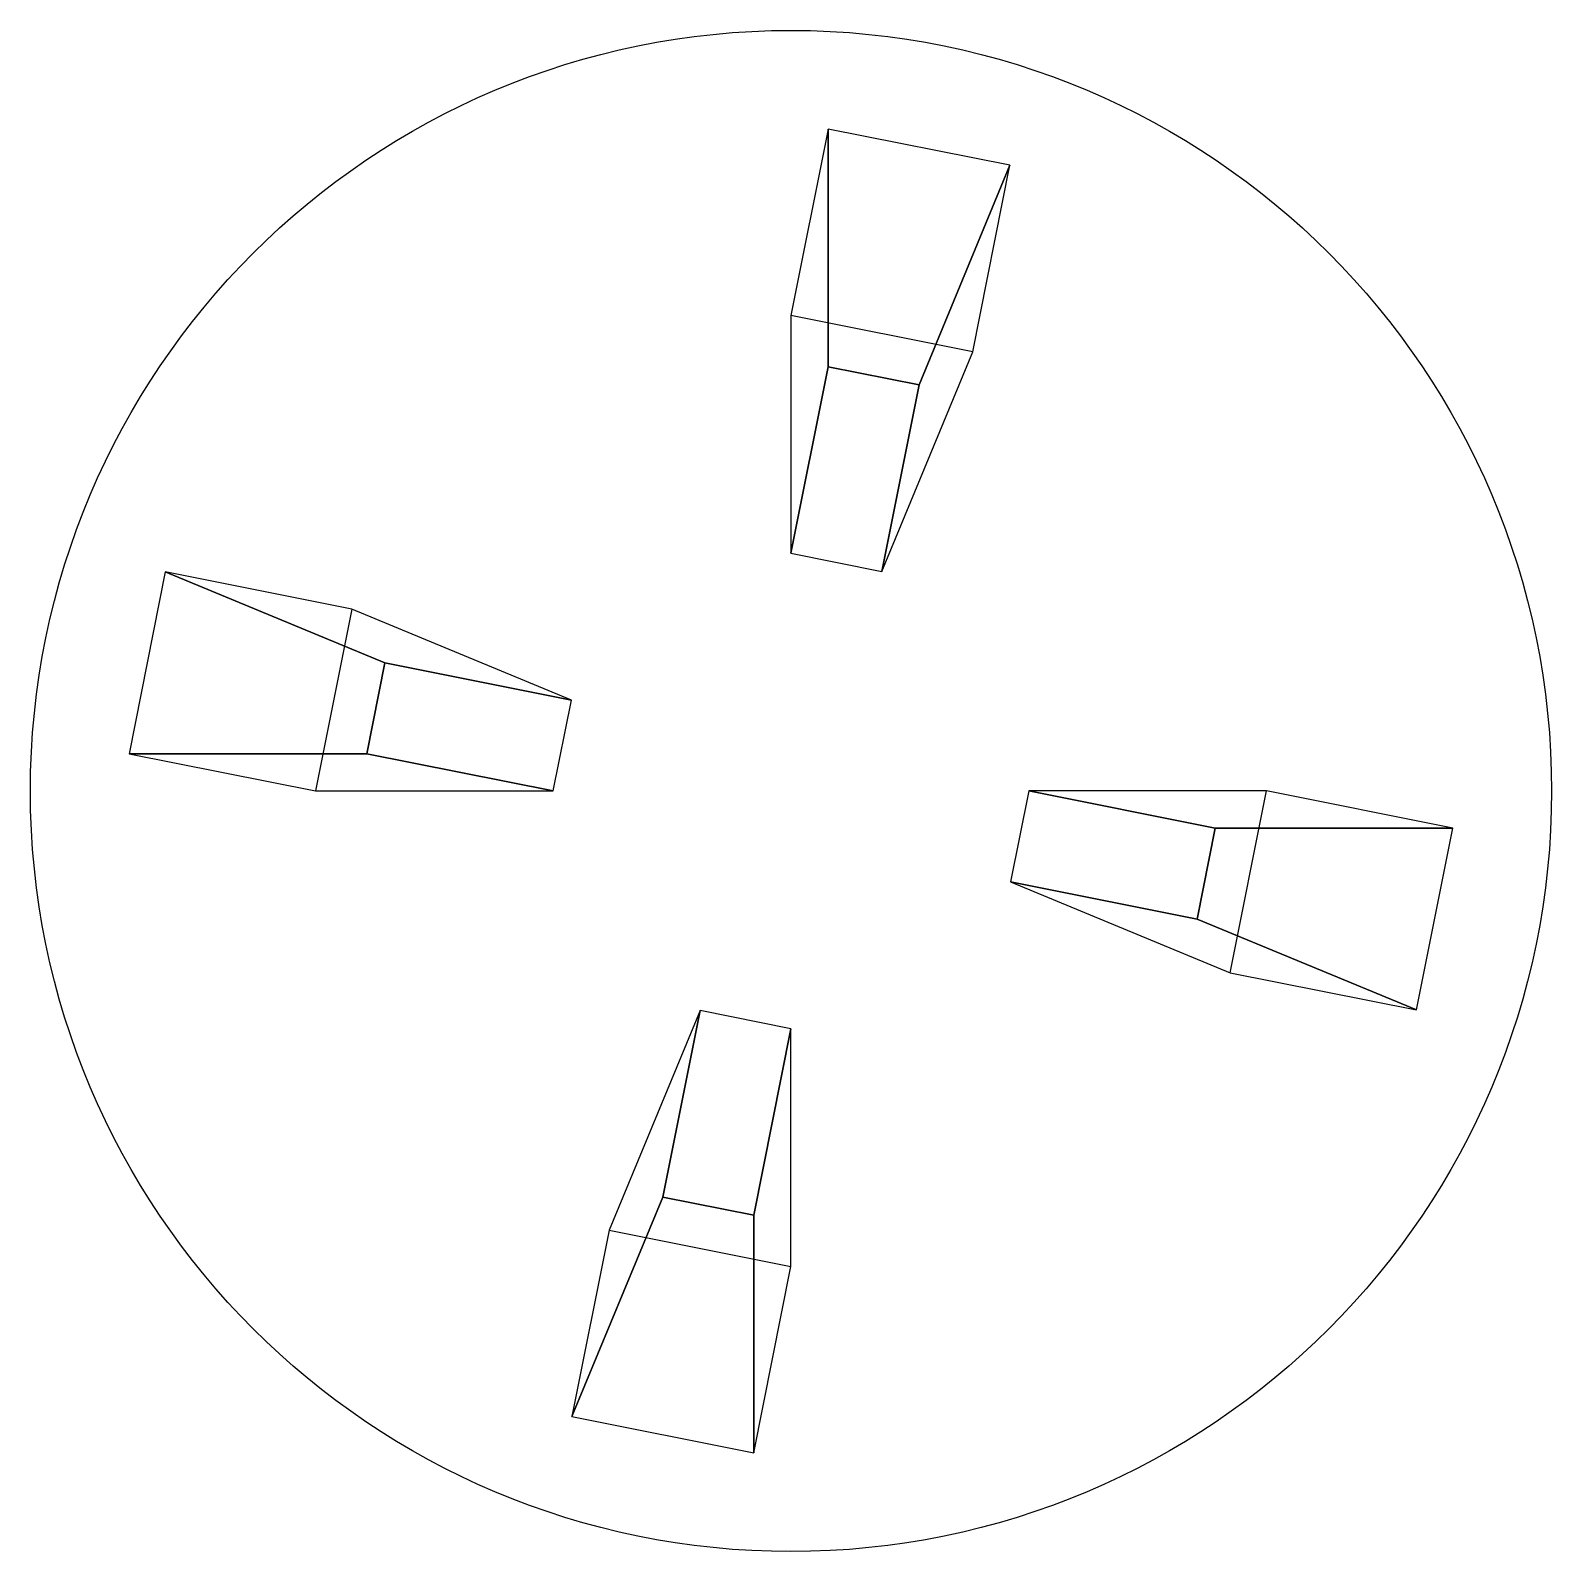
# Model space of a CAD drawing. Extents: x 6.107 to 6.427, y 0.875 to 1.195.
import ezdxf

# ---------------------------------------------------------------- set-up
doc = ezdxf.new("R2010")
doc.units = 0
doc.layers.get('0').update_dxf_attribs({"linetype": 'CONTINUOUS'})

msp = doc.modelspace()

# ---------------------------------------------------------------- linework, layer by layer
at = {"color": 0}
for p, q in [((6.27435, 1.12375, 0.65), (6.26654, 1.08452, 0.65)), ((6.29348, 1.11994, 0.65), (6.27435, 1.12375, 0.65)), ((6.28568, 1.08071, 0.65), (6.29348, 1.11994, 0.65)), ((6.26654, 1.08452, 0.65), (6.28568, 1.08071, 0.65)), ((6.18112, 1.06146, 0.65), (6.17731, 1.04232, 0.65)), ((6.22035, 1.05365, 0.65), (6.18112, 1.06146, 0.65)), ((6.21654, 1.03452, 0.65), (6.22035, 1.05365, 0.65)), ((6.17731, 1.04232, 0.65), (6.21654, 1.03452, 0.65)), ((6.31654, 1.03452, 0.65), (6.31274, 1.01538, 0.65)), ((6.35577, 1.02671, 0.65), (6.31654, 1.03452, 0.65)), ((6.35197, 1.00758, 0.65), (6.35577, 1.02671, 0.65)), ((6.31274, 1.01538, 0.65), (6.35197, 1.00758, 0.65)), ((6.24741, 0.98832, 0.65), (6.2396, 0.94909, 0.65)), ((6.26654, 0.98452, 0.65), (6.24741, 0.98832, 0.65)), ((6.25874, 0.94529, 0.65), (6.26654, 0.98452, 0.65)), ((6.2396, 0.94909, 0.65), (6.25874, 0.94529, 0.65))]:
    msp.add_line(p, q, dxfattribs=at)
msp.add_circle((6.26654, 1.03452, 0.7), 0.16, dxfattribs=at)
at = {"color": 0, "linetype": 'CONTINUOUS'}
for points in [[(6.27435, 1.17375), (6.26654, 1.13452), (6.26654, 1.08452, 0.65), (6.27435, 1.12375, 0.65)], [(6.29348, 1.11994, 0.65), (6.31261, 1.16614), (6.27435, 1.17375), (6.27435, 1.12375, 0.65)], [(6.29348, 1.11994, 0.65), (6.28568, 1.08071, 0.65), (6.30481, 1.12691), (6.31261, 1.16614)], [(6.28568, 1.08071, 0.65), (6.30481, 1.12691), (6.26654, 1.13452), (6.26654, 1.08452, 0.65)], [(6.18112, 1.06146, 0.65), (6.13492, 1.08059), (6.12731, 1.04232), (6.17731, 1.04232, 0.65)], [(6.18112, 1.06146, 0.65), (6.22035, 1.05365, 0.65), (6.17415, 1.07279), (6.13492, 1.08059)], [(6.22035, 1.05365, 0.65), (6.17415, 1.07279), (6.16654, 1.03452), (6.21654, 1.03452, 0.65)], [(6.12731, 1.04232), (6.16654, 1.03452), (6.21654, 1.03452, 0.65), (6.17731, 1.04232, 0.65)], [(6.31274, 1.01538, 0.65), (6.35893, 0.99625), (6.36654, 1.03452), (6.31654, 1.03452, 0.65)], [(6.31654, 1.03452, 0.65), (6.35577, 1.02671, 0.65), (6.40577, 1.02671), (6.36654, 1.03452)], [(6.35197, 1.00758, 0.65), (6.39816, 0.98845), (6.40577, 1.02671), (6.35577, 1.02671, 0.65)], [(6.35893, 0.99625), (6.39816, 0.98845), (6.35197, 1.00758, 0.65), (6.31274, 1.01538, 0.65)], [(6.22827, 0.94213), (6.22047, 0.9029), (6.2396, 0.94909, 0.65), (6.24741, 0.98832, 0.65)], [(6.24741, 0.98832, 0.65), (6.22827, 0.94213), (6.26654, 0.93452), (6.26654, 0.98452, 0.65)], [(6.25874, 0.89529), (6.26654, 0.93452), (6.26654, 0.98452, 0.65), (6.25874, 0.94529, 0.65)], [(6.2396, 0.94909, 0.65), (6.22047, 0.9029), (6.25874, 0.89529), (6.25874, 0.94529, 0.65)]]:
    msp.add_3dface(points, dxfattribs=at)

doc.saveas('drawing.dxf')
